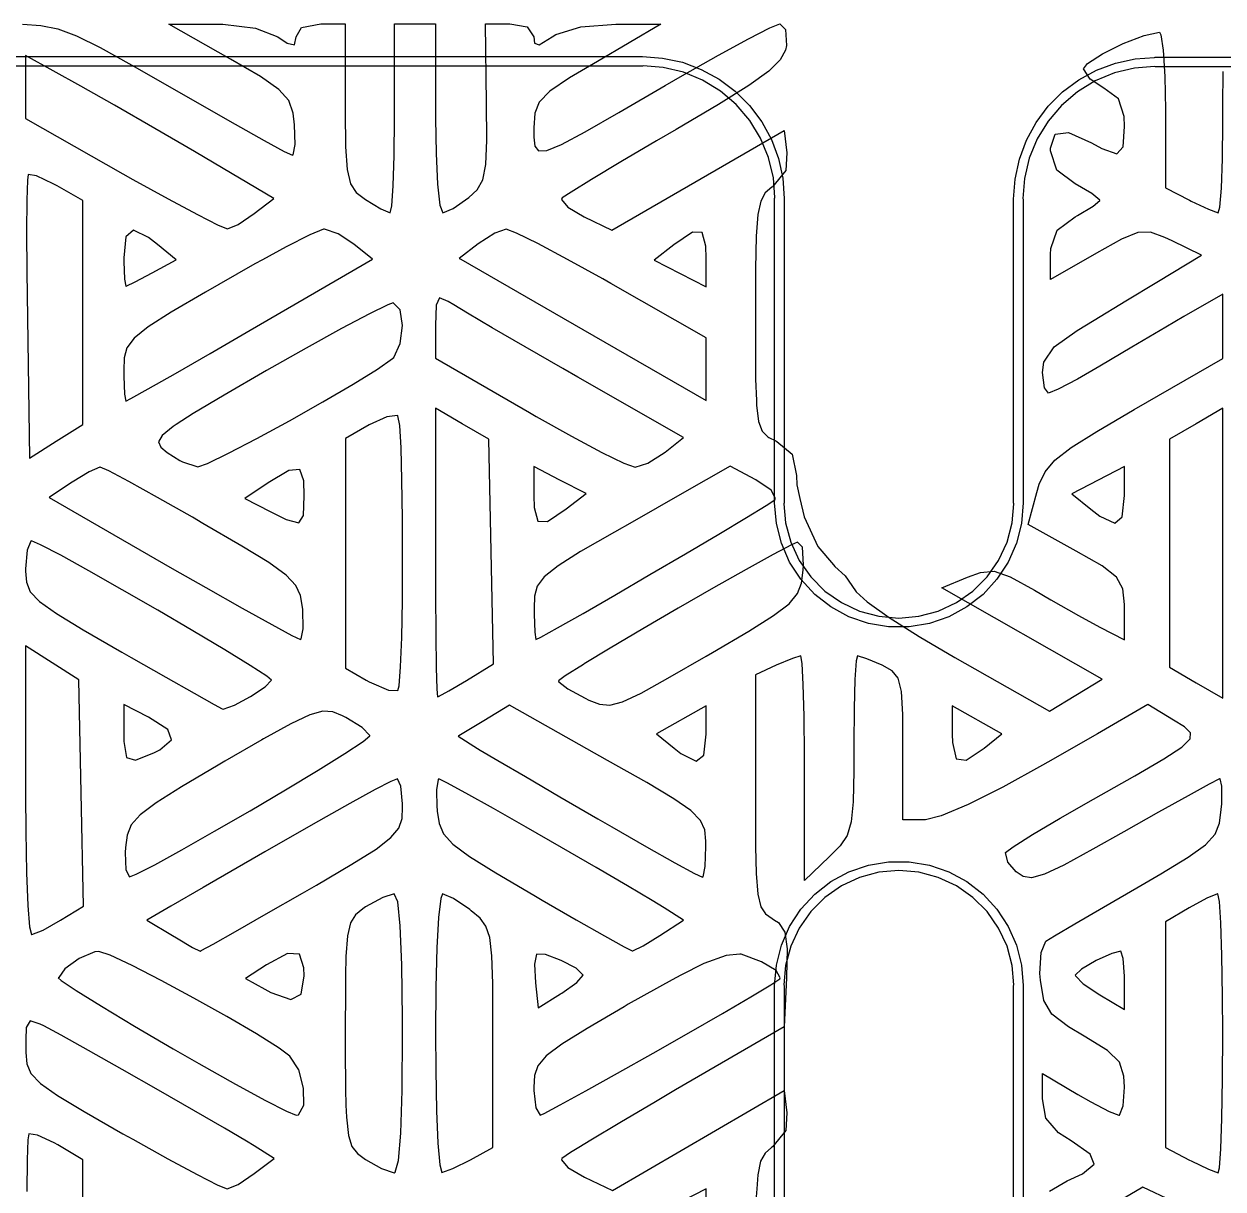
# Model space of a CAD drawing. Extents: x 19 to 403, y -177 to -75.
# Drawn here: x 199.34 to 211.84, y -93.5 to -81.36 of the extents above; entities that cross this region are included whole.
import ezdxf

# ---------------------------------------------------------------- set-up
doc = ezdxf.new("R2010")
doc.units = 0
doc.layers.add('BLACK', color=7, linetype='CONTINUOUS')

msp = doc.modelspace()

# ---------------------------------------------------------------- linework, layer by layer
at = {"layer": 'BLACK', "linetype": 'CONTINUOUS'}
for p, q in [((199.325, -81.3629), (199.516, -81.3757)), ((199.516, -81.3757), (199.694, -81.4123)), ((200.852, -81.363), (201.325, -81.3622)), ((201.494, -81.7277), (200.852, -81.363)), ((201.325, -81.3622), (201.414, -81.3637)), ((201.414, -81.3637), (201.756, -81.4049)), ((202.178, -81.4945), (202.234, -81.3974)), ((202.234, -81.3974), (202.434, -81.3613)), ((202.434, -81.3613), (202.691, -81.3613)), ((202.691, -81.3613), (202.691, -82.2067)), ((203.204, -82.3448), (203.204, -81.3613)), ((203.204, -81.3613), (203.632, -81.3613)), ((203.632, -81.3613), (203.632, -82.3448)), ((204.164, -82.1863), (204.152, -81.3613)), ((204.152, -81.3613), (204.405, -81.3613)), ((204.405, -81.3613), (204.587, -81.3897)), ((204.587, -81.3897), (204.658, -81.4945)), ((204.886, -81.4712), (205.148, -81.3911)), ((205.148, -81.3911), (205.511, -81.3629)), ((205.983, -81.3644), (205.321, -81.7506)), ((205.511, -81.3629), (205.983, -81.3644)), ((207.118, -81.4025), (207.223, -81.3613)), ((207.223, -81.3613), (207.282, -81.4178)), ((199.694, -81.4123), (199.889, -81.4851)), ((199.889, -81.4851), (200.136, -81.6066)), ((201.756, -81.4049), (201.988, -81.4945)), ((201.988, -81.4945), (202.086, -81.5597)), ((202.162, -81.5798), (202.178, -81.4945)), ((204.658, -81.4945), (204.663, -81.5597)), ((204.711, -81.5798), (204.848, -81.4945)), ((204.848, -81.4945), (204.886, -81.4712)), ((206.581, -81.6863), (206.895, -81.5159)), ((206.895, -81.5159), (207.118, -81.4025)), ((207.282, -81.4178), (207.293, -81.5842)), ((210.802, -81.5658), (211.02, -81.4813)), ((211.02, -81.4813), (211.182, -81.4469)), ((211.182, -81.4469), (211.197, -81.4741)), ((211.197, -81.4741), (211.221, -81.6351)), ((200.136, -81.6066), (200.465, -81.7893)), ((202.086, -81.5597), (202.162, -81.5798)), ((204.663, -81.5597), (204.711, -81.5798)), ((207.283, -81.6327), (207.227, -81.7348)), ((207.293, -81.5842), (207.283, -81.6327)), ((210.586, -81.6727), (210.802, -81.5658)), ((211.221, -81.6351), (211.237, -81.9085)), ((189.596, -81.7031), (205.789, -81.7009)), ((199.933, -82.0106), (199.355, -81.6887)), ((199.355, -81.6887), (199.356, -81.9438)), ((201.806, -81.9101), (201.494, -81.7277)), ((205.321, -81.7506), (205.029, -81.9239)), ((205.789, -81.7009), (205.789, -81.7009)), ((205.789, -81.7009), (205.789, -81.7009)), ((205.789, -81.7009), (206, -81.716)), ((206, -81.716), (206.206, -81.7608)), ((206.206, -81.7608), (206.403, -81.8346)), ((206.207, -81.8982), (206.581, -81.6863)), ((207.227, -81.7348), (207.106, -81.8523)), ((210.388, -81.8296), (210.43, -81.7738)), ((210.43, -81.7738), (210.586, -81.6727)), ((210.524, -81.8423), (210.722, -81.7685)), ((210.722, -81.7685), (210.928, -81.7237)), ((210.928, -81.7237), (211.13, -81.7092)), ((211.13, -81.7092), (211.137, -81.7062)), ((211.137, -81.7062), (211.143, -81.7087)), ((211.143, -81.7087), (335.122, -81.7069)), ((205.789, -81.8009), (189.596, -81.8031)), ((200.465, -81.7893), (200.91, -82.0455)), ((205.798, -81.7973), (205.789, -81.8009)), ((206.005, -81.8137), (205.798, -81.7973)), ((206.217, -81.8643), (206.005, -81.8137)), ((206.025, -82.0035), (206.207, -81.8982)), ((206.417, -81.9474), (206.217, -81.8643)), ((206.403, -81.8346), (206.589, -81.9357)), ((207.106, -81.8523), (206.899, -82.0015)), ((210.339, -81.9434), (210.524, -81.8423)), ((210.457, -81.9372), (210.388, -81.8296)), ((210.711, -81.8721), (210.511, -81.9551)), ((210.922, -81.8214), (210.711, -81.8721)), ((211.13, -81.805), (210.922, -81.8214)), ((211.139, -81.8087), (211.13, -81.805)), ((335.122, -81.8069), (211.139, -81.8087)), ((211.139, -81.8087), (211.139, -81.8087)), ((211.842, -82.2103), (211.846, -81.8566)), ((199.356, -81.9438), (199.356, -82.0168)), ((199.356, -82.0168), (199.357, -82.3448)), ((200.283, -82.2083), (199.933, -82.0106)), ((201.998, -82.0435), (201.806, -81.9101)), ((205.029, -81.9239), (204.823, -82.0625)), ((205.544, -82.2843), (206.025, -82.0035)), ((206.602, -82.0608), (206.417, -81.9474)), ((206.899, -82.0015), (206.584, -82.1989)), ((206.589, -81.9357), (206.757, -82.0621)), ((210.17, -82.0699), (210.339, -81.9434)), ((210.511, -81.9551), (210.326, -82.0685)), ((210.602, -82.03), (210.457, -81.9372)), ((211.237, -81.9085), (211.243, -82.2571)), ((200.91, -82.0455), (201.169, -82.1943)), ((202.101, -82.1597), (201.998, -82.0435)), ((204.823, -82.0625), (204.712, -82.175)), ((206.767, -82.2017), (206.602, -82.0608)), ((206.757, -82.0621), (206.907, -82.2113)), ((210.021, -82.2191), (210.17, -82.0699)), ((210.326, -82.0685), (210.161, -82.2095)), ((210.755, -82.1415), (210.602, -82.03)), ((210.812, -82.3259), (210.755, -82.1415)), ((200.703, -82.4498), (200.283, -82.2083)), ((201.169, -82.1943), (201.542, -82.4068)), ((202.147, -82.2904), (202.101, -82.1597)), ((202.691, -82.2067), (202.691, -82.2753)), ((202.691, -82.2753), (202.694, -82.6418)), ((204.166, -82.5726), (204.164, -82.1863)), ((204.712, -82.175), (204.667, -82.2917)), ((206.584, -82.1989), (206.14, -82.4608)), ((206.908, -82.3668), (206.767, -82.2017)), ((206.907, -82.2113), (207.033, -82.3802)), ((209.895, -82.388), (210.021, -82.2191)), ((210.161, -82.2095), (210.02, -82.3745)), ((211.243, -82.2571), (211.243, -83.0674)), ((211.842, -82.3876), (211.842, -82.2103)), ((199.357, -82.3448), (200.372, -82.9221)), ((202.161, -82.411), (202.147, -82.2904)), ((203.2, -82.7321), (203.204, -82.3448)), ((203.632, -82.3448), (203.637, -82.7107)), ((204.667, -82.2917), (204.658, -82.4424)), ((205.191, -82.4863), (205.544, -82.2843)), ((207.021, -82.5518), (206.908, -82.3668)), ((207.033, -82.3802), (207.134, -82.5654)), ((209.794, -82.5731), (209.895, -82.388)), ((210.02, -82.3745), (209.906, -82.5596)), ((210.815, -82.4285), (210.812, -82.3259)), ((211.838, -82.7656), (211.842, -82.3876)), ((201.119, -82.6913), (200.703, -82.4498)), ((201.542, -82.4068), (201.846, -82.5765)), ((202.167, -82.616), (202.161, -82.411)), ((204.658, -82.4424), (204.658, -82.5408)), ((204.947, -82.6162), (205.191, -82.4863)), ((205.47, -83.5099), (207.266, -82.4699)), ((206.14, -82.4608), (205.937, -82.5793)), ((207.266, -82.4699), (207.295, -82.7054)), ((210.046, -82.655), (210.095, -82.5096)), ((210.095, -82.5096), (210.232, -82.4927)), ((210.232, -82.4927), (210.473, -82.6014)), ((210.801, -82.6419), (210.815, -82.4285)), ((201.846, -82.5765), (202.054, -82.689)), ((202.148, -82.7245), (202.167, -82.616)), ((202.694, -82.6418), (202.709, -82.8796)), ((204.155, -82.8264), (204.166, -82.5726)), ((204.658, -82.5408), (204.667, -82.636)), ((204.667, -82.636), (204.704, -82.6846)), ((204.791, -82.6801), (204.947, -82.6162)), ((205.937, -82.5793), (205.564, -82.7986)), ((207.104, -82.7523), (207.021, -82.5518)), ((207.134, -82.5654), (207.208, -82.763)), ((209.72, -82.7708), (209.794, -82.5731)), ((209.906, -82.5596), (209.823, -82.7601)), ((210.473, -82.6014), (210.58, -82.6602)), ((210.735, -82.7131), (210.801, -82.6419)), ((201.229, -82.7559), (201.119, -82.6913)), ((201.947, -83.1795), (201.229, -82.7559)), ((202.054, -82.689), (202.14, -82.7297)), ((202.14, -82.7297), (202.148, -82.7245)), ((203.19, -83.0475), (203.2, -82.7321)), ((203.637, -82.7107), (203.653, -83.0313)), ((204.704, -82.6846), (204.791, -82.6801)), ((207.155, -82.9633), (207.104, -82.7523)), ((207.208, -82.763), (207.253, -82.9692)), ((207.295, -82.7054), (207.284, -82.8892)), ((209.675, -82.977), (209.72, -82.7708)), ((209.823, -82.7601), (209.773, -82.9711)), ((210.046, -82.6847), (210.046, -82.655)), ((210.112, -82.8853), (210.046, -82.6847)), ((210.58, -82.6602), (210.735, -82.7131)), ((211.827, -83.0711), (211.838, -82.7656)), ((202.709, -82.8796), (202.744, -83.0258)), ((204.124, -82.9861), (204.155, -82.8264)), ((205.564, -82.7986), (205.258, -82.982)), ((207.284, -82.8892), (207.146, -83.0595)), ((210.302, -83.029), (210.112, -82.8853)), ((199.377, -82.9892), (199.37, -83.1968)), ((199.385, -82.9286), (199.377, -82.9892)), ((199.472, -82.9445), (199.385, -82.9286)), ((199.646, -83.0261), (199.472, -82.9445)), ((199.685, -83.0477), (199.646, -83.0261)), ((200.372, -82.9221), (200.476, -82.9811)), ((200.476, -82.9811), (200.842, -83.1843)), ((202.744, -83.0258), (202.805, -83.117)), ((204.065, -83.0901), (204.124, -82.9861)), ((205.258, -82.982), (205.045, -83.1129)), ((207.171, -83.171), (207.155, -82.9633)), ((207.253, -82.9692), (207.268, -83.1796)), ((209.66, -83.1874), (209.675, -82.977)), ((209.773, -82.9711), (209.756, -83.1788)), ((199.953, -83.2001), (199.685, -83.0477)), ((202.805, -83.117), (202.887, -83.1795)), ((203.175, -83.2574), (203.19, -83.0475)), ((203.653, -83.0313), (203.678, -83.2485)), ((203.979, -83.1698), (204.065, -83.0901)), ((205.045, -83.1129), (204.953, -83.175)), ((207.07, -83.1222), (207.023, -83.2075)), ((207.139, -83.0638), (207.07, -83.1222)), ((207.146, -83.0595), (207.139, -83.0638)), ((210.475, -83.1286), (210.302, -83.029)), ((210.558, -83.1959), (210.475, -83.1286)), ((211.243, -83.0674), (211.495, -83.1979)), ((211.811, -83.2696), (211.827, -83.0711)), ((199.37, -83.1968), (199.367, -83.5242)), ((199.954, -84.3676), (199.953, -83.2001)), ((200.842, -83.1843), (201.148, -83.3484)), ((201.742, -83.3375), (201.947, -83.1795)), ((202.887, -83.1795), (202.902, -83.1902)), ((202.902, -83.1902), (203.061, -83.2863)), ((203.158, -83.3283), (203.175, -83.2574)), ((203.678, -83.2485), (203.708, -83.3283)), ((203.814, -83.2843), (203.979, -83.1698)), ((204.953, -83.175), (204.947, -83.1891)), ((204.947, -83.1891), (205.011, -83.271)), ((205.011, -83.271), (205.182, -83.3727)), ((207.023, -83.2075), (206.993, -83.3485)), ((207.168, -83.1796), (207.171, -83.171)), ((207.168, -86.3531), (207.168, -83.1796)), ((207.268, -83.1796), (207.268, -83.1796)), ((207.268, -83.1796), (207.268, -86.3531)), ((209.66, -86.3531), (209.66, -83.1874)), ((209.66, -83.1874), (209.66, -83.1874)), ((209.756, -83.1788), (209.76, -83.1874)), ((209.76, -83.1874), (209.76, -83.1874)), ((209.76, -83.1874), (209.76, -83.1874)), ((209.76, -83.1874), (209.76, -86.3531)), ((210.326, -83.3586), (210.491, -83.2609)), ((210.491, -83.2609), (210.559, -83.2001)), ((210.559, -83.2001), (210.558, -83.1959)), ((211.495, -83.1979), (211.512, -83.2064)), ((211.512, -83.2064), (211.694, -83.2928)), ((211.795, -83.3283), (211.811, -83.2696)), ((201.148, -83.3484), (201.364, -83.458)), ((201.573, -83.451), (201.742, -83.3375)), ((203.061, -83.2863), (203.158, -83.3283)), ((203.708, -83.3283), (203.814, -83.2843)), ((205.182, -83.3727), (205.47, -83.5099)), ((206.993, -83.3485), (206.976, -83.574)), ((210.113, -83.5108), (210.302, -83.3711)), ((210.302, -83.3711), (210.326, -83.3586)), ((211.694, -83.2928), (211.795, -83.3283)), ((199.367, -83.5242), (199.369, -83.943)), ((200.481, -83.5116), (200.403, -83.579)), ((200.638, -83.5879), (200.481, -83.5116)), ((201.364, -83.458), (201.462, -83.4975)), ((201.462, -83.4975), (201.573, -83.451)), ((202.462, -83.5013), (202.322, -83.559)), ((202.474, -83.4994), (202.462, -83.5013)), ((202.618, -83.5497), (202.474, -83.4994)), ((204.369, -83.5013), (204.251, -83.5432)), ((204.475, -83.5409), (204.369, -83.5013)), ((210.048, -83.701), (210.113, -83.5108)), ((200.403, -83.579), (200.382, -83.7987)), ((200.731, -83.659), (200.638, -83.5879)), ((202.322, -83.559), (202.074, -83.6846)), ((202.78, -83.6566), (202.618, -83.5497)), ((204.251, -83.5432), (204.076, -83.6544)), ((204.699, -83.6508), (204.475, -83.5409)), ((205.009, -83.815), (204.699, -83.6508)), ((206.313, -83.5318), (206.118, -83.6625)), ((206.414, -83.533), (206.313, -83.5318)), ((206.451, -83.6779), (206.414, -83.533)), ((206.976, -83.574), (206.968, -83.913)), ((210.787, -83.6048), (210.525, -83.7507)), ((210.957, -83.535), (210.787, -83.6048)), ((211.088, -83.5325), (210.957, -83.535)), ((211.238, -83.5883), (211.088, -83.5325)), ((211.312, -83.6232), (211.238, -83.5883)), ((211.62, -83.7699), (211.312, -83.6232)), ((200.928, -83.8186), (200.731, -83.659)), ((202.074, -83.6846), (201.827, -83.8186)), ((202.975, -83.8138), (202.78, -83.6566)), ((204.076, -83.6544), (203.88, -83.8056)), ((206.118, -83.6625), (205.911, -83.8218)), ((206.454, -83.8009), (206.451, -83.6779)), ((210.046, -83.7644), (210.048, -83.701)), ((210.525, -83.7507), (210.046, -84.0251)), ((210.046, -84.0251), (210.046, -83.7644)), ((211.154, -84.0521), (211.62, -83.7699)), ((200.382, -83.7987), (200.382, -83.8381)), ((200.382, -83.8381), (200.389, -84.0217)), ((200.676, -83.9549), (200.928, -83.8186)), ((201.747, -83.862), (201.372, -84.075)), ((201.7, -84.5532), (202.975, -83.8138)), ((201.827, -83.8186), (201.747, -83.862)), ((203.88, -83.8056), (203.894, -83.8138)), ((203.894, -83.8138), (205.167, -84.5464)), ((205.375, -84.0178), (205.009, -83.815)), ((205.911, -83.8218), (206.182, -83.9621)), ((206.454, -84.1024), (206.454, -83.8009)), ((199.369, -83.943), (199.375, -84.4246)), ((200.389, -84.0217), (200.403, -84.0946)), ((200.5, -84.0482), (200.676, -83.9549)), ((205.459, -84.0652), (205.375, -84.0178)), ((206.182, -83.9621), (206.454, -84.1024)), ((206.968, -83.913), (206.968, -84.1024)), ((200.403, -84.0946), (200.406, -84.0938)), ((200.406, -84.0938), (200.5, -84.0482)), ((201.372, -84.075), (201.233, -84.1561)), ((206.454, -84.6311), (205.459, -84.0652)), ((206.968, -84.1024), (206.967, -84.3941)), ((210.831, -84.2473), (211.154, -84.0521)), ((201.233, -84.1561), (200.875, -84.3667)), ((203.191, -84.2691), (203.133, -84.2889)), ((203.263, -84.3394), (203.191, -84.2691)), ((203.673, -84.2165), (203.637, -84.2904)), ((203.765, -84.2521), (203.673, -84.2165)), ((203.824, -84.2898), (203.765, -84.2521)), ((210.502, -84.4469), (210.831, -84.2473)), ((211.842, -84.1764), (211.435, -84.4118)), ((211.842, -84.8475), (211.842, -84.1764)), ((199.954, -85.5351), (199.954, -84.3676)), ((200.875, -84.3667), (200.635, -84.5194)), ((202.943, -84.3813), (202.651, -84.5359)), ((203.133, -84.2889), (202.943, -84.3813)), ((203.287, -84.504), (203.263, -84.3394)), ((203.637, -84.2904), (203.632, -84.504)), ((203.965, -84.3762), (203.824, -84.2898)), ((204.224, -84.5281), (203.965, -84.3762)), ((206.967, -84.3941), (206.967, -84.6621)), ((199.375, -84.4246), (199.398, -85.8873)), ((200.635, -84.5194), (200.489, -84.6352)), ((203.264, -84.6929), (203.287, -84.504)), ((203.632, -84.504), (203.632, -84.5045)), ((203.632, -84.5045), (203.632, -84.8452)), ((210.324, -84.5549), (210.502, -84.4469)), ((211.246, -84.5225), (210.894, -84.7295)), ((211.435, -84.4118), (211.246, -84.5225)), ((200.489, -84.6352), (200.414, -84.7353)), ((201.282, -84.7947), (201.7, -84.5532)), ((202.651, -84.5359), (202.284, -84.7385)), ((204.566, -84.7266), (204.224, -84.5281)), ((205.167, -84.5464), (206.454, -85.2872)), ((206.454, -85.2872), (206.454, -84.6311)), ((210.084, -84.7269), (210.324, -84.5549)), ((200.414, -84.7353), (200.386, -84.8408)), ((202.284, -84.7385), (201.868, -84.9746)), ((203.196, -84.8364), (203.264, -84.6929)), ((204.96, -84.9531), (204.566, -84.7266)), ((206.967, -84.6621), (206.97, -85.0621)), ((209.976, -84.8857), (210.084, -84.7269)), ((210.894, -84.7295), (210.559, -84.9284)), ((200.386, -84.8408), (200.382, -84.973)), ((200.919, -85.0033), (201.282, -84.7947)), ((203.027, -84.9579), (203.183, -84.8493)), ((203.183, -84.8493), (203.196, -84.8364)), ((203.632, -84.8452), (204.611, -85.4123)), ((209.96, -84.9927), (209.976, -84.8857)), ((210.916, -85.3798), (211.842, -84.8475)), ((200.382, -84.973), (200.382, -85.0321)), ((200.636, -85.1651), (200.919, -85.0033)), ((201.868, -84.9746), (201.426, -85.2304)), ((202.773, -85.115), (203.027, -84.9579)), ((205.117, -85.0429), (204.96, -84.9531)), ((209.982, -85.155), (209.96, -84.9927)), ((210.559, -84.9284), (210.327, -85.062)), ((200.382, -85.0321), (200.389, -85.2192)), ((202.455, -85.301), (202.773, -85.115)), ((206.218, -85.6701), (205.117, -85.0429)), ((206.97, -85.0621), (206.978, -85.2872)), ((210.327, -85.062), (210.126, -85.1686)), ((200.389, -85.2192), (200.403, -85.294)), ((200.403, -85.294), (200.456, -85.2662)), ((200.456, -85.2662), (200.636, -85.1651)), ((201.426, -85.2304), (201.104, -85.4216)), ((210.024, -85.2096), (209.982, -85.155)), ((210.126, -85.1686), (210.024, -85.2096)), ((202.109, -85.4963), (202.455, -85.301)), ((203.909, -85.5273), (203.632, -85.3651)), ((203.632, -85.3651), (203.632, -86.8696)), ((206.978, -85.2872), (206.979, -85.3341)), ((206.979, -85.3341), (207.001, -85.5063)), ((210.527, -85.6072), (210.916, -85.3798)), ((211.842, -85.3651), (211.564, -85.5275)), ((211.842, -88.3899), (211.842, -85.3651)), ((201.104, -85.4216), (200.928, -85.5351)), ((201.77, -85.6812), (202.109, -85.4963)), ((203.123, -85.4553), (202.941, -85.5383)), ((203.235, -85.4418), (203.123, -85.4553)), ((203.24, -85.4456), (203.235, -85.4418)), ((203.258, -85.5452), (203.24, -85.4456)), ((204.187, -85.6895), (203.909, -85.5273)), ((204.611, -85.4123), (204.682, -85.453)), ((204.682, -85.453), (205.05, -85.6589)), ((207.001, -85.5063), (207.038, -85.607)), ((199.676, -85.7112), (199.954, -85.5351)), ((200.781, -85.6501), (200.744, -85.7167)), ((200.895, -85.5566), (200.781, -85.6501)), ((200.928, -85.5351), (200.895, -85.5566)), ((202.941, -85.5383), (202.692, -85.6802)), ((203.272, -85.7804), (203.258, -85.5452)), ((207.038, -85.607), (207.097, -85.6646)), ((210.26, -85.7755), (210.527, -85.6072)), ((211.564, -85.5275), (211.286, -85.6898)), ((199.398, -85.8873), (199.676, -85.7112)), ((200.744, -85.7167), (200.768, -85.7711)), ((200.768, -85.7711), (200.834, -85.828)), ((201.474, -85.8362), (201.77, -85.6812)), ((202.692, -85.6802), (202.692, -88.0748)), ((204.211, -86.8606), (204.187, -85.6895)), ((205.05, -85.6589), (205.365, -85.8262)), ((206.027, -85.8248), (206.218, -85.6701)), ((207.097, -85.6646), (207.107, -85.6701)), ((207.107, -85.6701), (207.181, -85.7074)), ((207.181, -85.7074), (207.19, -85.7115)), ((207.19, -85.7115), (207.35, -85.8438)), ((210.09, -85.908), (210.26, -85.7755)), ((211.286, -85.6898), (211.286, -88.0652)), ((200.834, -85.828), (200.965, -85.9097)), ((201.255, -85.9414), (201.474, -85.8362)), ((203.281, -86.116), (203.272, -85.7804)), ((205.365, -85.8262), (205.597, -85.9385)), ((205.846, -85.939), (206.027, -85.8248)), ((207.35, -85.8438), (207.395, -86.066)), ((200.132, -85.9805), (200.021, -86.0305)), ((200.136, -85.9801), (200.132, -85.9805)), ((200.226, -86.0204), (200.136, -85.9801)), ((200.435, -86.1315), (200.226, -86.0204)), ((200.965, -85.9097), (200.992, -85.9264)), ((200.992, -85.9264), (201.152, -85.9776)), ((201.152, -85.9776), (201.255, -85.9414)), ((202.103, -86.0156), (201.888, -86.1431)), ((202.216, -86.0056), (202.103, -86.0156)), ((202.258, -86.1247), (202.216, -86.0056)), ((204.658, -85.9751), (204.658, -86.2767)), ((204.929, -86.1155), (204.658, -85.9751)), ((205.597, -85.9385), (205.714, -85.9795)), ((205.714, -85.9795), (205.846, -85.939)), ((206.704, -85.9717), (206.204, -86.2558)), ((206.973, -86.1112), (206.704, -85.9717)), ((209.988, -86.0278), (210.09, -85.908)), ((210.815, -85.9751), (210.542, -86.1166)), ((210.815, -86.2767), (210.815, -85.9751)), ((199.843, -86.1382), (199.607, -86.294)), ((200.021, -86.0305), (199.843, -86.1382)), ((200.734, -86.2976), (200.435, -86.1315)), ((201.888, -86.1431), (201.642, -86.3056)), ((202.263, -86.2789), (202.258, -86.1247)), ((203.287, -86.5165), (203.281, -86.116)), ((205.201, -86.2558), (204.929, -86.1155)), ((207.131, -86.2192), (206.973, -86.1112)), ((207.395, -86.066), (207.399, -86.1637)), ((209.928, -86.1578), (209.988, -86.0278)), ((210.542, -86.1166), (210.268, -86.2582)), ((204.658, -86.2767), (204.661, -86.3997)), ((204.993, -86.4151), (205.201, -86.2558)), ((206.204, -86.2558), (205.681, -86.5529)), ((207.177, -86.3089), (207.131, -86.2192)), ((207.399, -86.1637), (207.432, -86.3089)), ((209.813, -86.5795), (209.902, -86.2458)), ((209.902, -86.2458), (209.928, -86.1578)), ((210.268, -86.2582), (210.466, -86.4182)), ((210.794, -86.4976), (210.815, -86.2767)), ((199.607, -86.294), (199.604, -86.2958)), ((199.604, -86.2958), (200.887, -87.0357)), ((201.096, -86.5031), (200.734, -86.2976)), ((201.642, -86.3056), (201.906, -86.4419)), ((202.256, -86.4849), (202.263, -86.2789)), ((204.661, -86.3997), (204.698, -86.5446)), ((206.875, -86.5064), (207.08, -86.3814)), ((207.08, -86.3814), (207.169, -86.3221)), ((207.186, -86.5663), (207.168, -86.3531)), ((207.169, -86.3221), (207.177, -86.3089)), ((207.268, -86.3531), (207.265, -86.3622)), ((207.265, -86.3622), (207.282, -86.5615)), ((207.268, -86.3531), (207.268, -86.3531)), ((207.268, -86.3531), (207.268, -86.3531)), ((207.432, -86.3089), (207.475, -86.4993)), ((209.646, -86.5615), (209.663, -86.3622)), ((209.663, -86.3622), (209.66, -86.3531)), ((209.66, -86.3531), (209.66, -86.3531)), ((209.66, -86.3531), (209.66, -86.3531)), ((209.76, -86.3531), (209.742, -86.5663)), ((209.76, -86.3531), (209.76, -86.3531)), ((201.205, -86.5662), (201.096, -86.5031)), ((201.906, -86.4419), (202.074, -86.526)), ((202.074, -86.526), (202.206, -86.5612)), ((202.206, -86.5612), (202.256, -86.4849)), ((203.288, -86.9468), (203.287, -86.5165)), ((204.799, -86.5458), (204.993, -86.4151)), ((206.585, -86.6797), (206.875, -86.5064)), ((207.475, -86.4993), (207.618, -86.8073)), ((210.466, -86.4182), (210.56, -86.4904)), ((210.56, -86.4904), (210.716, -86.5659)), ((210.716, -86.5659), (210.794, -86.4976)), ((201.611, -86.8029), (201.205, -86.5662)), ((204.698, -86.5446), (204.799, -86.5458)), ((205.681, -86.5529), (205.498, -86.6573)), ((207.239, -86.7738), (207.186, -86.5663)), ((207.282, -86.5615), (207.336, -86.7636)), ((209.592, -86.7636), (209.646, -86.5615)), ((209.742, -86.5663), (209.689, -86.7738)), ((210.314, -86.8551), (209.813, -86.5795)), ((199.411, -86.7511), (199.372, -86.8463)), ((199.418, -86.7492), (199.411, -86.7511)), ((199.514, -86.7896), (199.418, -86.7492)), ((205.498, -86.6573), (205.145, -86.8612)), ((206.24, -86.8838), (206.585, -86.6797)), ((207.324, -86.9697), (207.239, -86.7738)), ((207.336, -86.7636), (207.425, -86.9532)), ((207.406, -86.7616), (207.344, -86.7893)), ((207.457, -86.8152), (207.406, -86.7616)), ((209.503, -86.9532), (209.592, -86.7636)), ((209.689, -86.7738), (209.603, -86.9697)), ((199.372, -86.8463), (199.355, -87.0414)), ((199.723, -86.8993), (199.514, -86.7896)), ((200.016, -87.0611), (199.723, -86.8993)), ((201.893, -86.9758), (201.611, -86.8029)), ((203.632, -86.8696), (203.632, -86.9468)), ((204.235, -88.0316), (204.211, -86.8606)), ((205.145, -86.8612), (204.909, -87.0095)), ((205.868, -87.101), (206.24, -86.8838)), ((207.152, -86.8906), (206.87, -87.0463)), ((207.344, -86.7893), (207.152, -86.8906)), ((207.468, -86.9997), (207.457, -86.8152)), ((207.618, -86.8073), (207.783, -86.9997)), ((210.582, -87.0093), (210.314, -86.8551)), ((202.073, -87.1054), (201.893, -86.9758)), ((203.286, -87.3714), (203.288, -86.9468)), ((203.632, -86.9468), (203.632, -87.297)), ((204.909, -87.0095), (204.765, -87.1226)), ((207.441, -87.1489), (207.324, -86.9697)), ((207.425, -86.9532), (207.545, -87.1245)), ((207.464, -87.0552), (207.468, -86.9997)), ((207.783, -86.9997), (207.797, -87.016)), ((207.797, -87.016), (207.904, -87.1121)), ((209.383, -87.1245), (209.503, -86.9532)), ((209.603, -86.9697), (209.486, -87.1489)), ((210.733, -87.1264), (210.582, -87.0093)), ((199.355, -87.0414), (199.355, -87.0418)), ((199.355, -87.0418), (199.356, -87.0636)), ((199.356, -87.0636), (199.365, -87.1798)), ((200.364, -87.2577), (200.016, -87.0611)), ((200.887, -87.0357), (201.235, -87.2353)), ((202.176, -87.2123), (202.073, -87.1054)), ((204.765, -87.1226), (204.69, -87.2209)), ((205.502, -87.314), (205.868, -87.101)), ((206.87, -87.0463), (206.53, -87.2391)), ((207.586, -87.3063), (207.441, -87.1489)), ((207.448, -87.1897), (207.464, -87.0552)), ((207.545, -87.1245), (207.692, -87.2725)), ((207.904, -87.1121), (208.012, -87.269)), ((208.912, -87.239), (209.181, -87.1257)), ((209.181, -87.1257), (209.314, -87.0768)), ((209.235, -87.2725), (209.383, -87.1245)), ((209.314, -87.0768), (209.458, -87.0656)), ((209.486, -87.1489), (209.341, -87.3063)), ((209.458, -87.0656), (209.626, -87.1239)), ((209.626, -87.1239), (209.877, -87.2637)), ((210.799, -87.2471), (210.733, -87.1264)), ((199.365, -87.1798), (199.406, -87.2789)), ((200.736, -87.4717), (200.364, -87.2577)), ((201.235, -87.2353), (201.616, -87.4508)), ((202.225, -87.317), (202.176, -87.2123)), ((204.69, -87.2209), (204.663, -87.3248)), ((206.53, -87.2391), (206.161, -87.4518)), ((207.407, -87.299), (207.448, -87.1897)), ((207.692, -87.2725), (207.864, -87.3925)), ((208.012, -87.269), (208.018, -87.2803)), ((210.585, -88.1898), (208.912, -87.239)), ((209.064, -87.3925), (209.235, -87.2725)), ((209.877, -87.2637), (210.049, -87.3641)), ((210.815, -87.4124), (210.799, -87.2471)), ((199.406, -87.2789), (199.503, -87.3811)), ((199.503, -87.3811), (199.679, -87.5065)), ((202.245, -87.4402), (202.225, -87.317)), ((203.279, -87.755), (203.286, -87.3714)), ((203.632, -87.297), (203.635, -87.7273)), ((204.663, -87.3248), (204.659, -87.4548)), ((205.17, -87.5051), (205.502, -87.314)), ((207.318, -87.4045), (207.407, -87.299)), ((207.755, -87.4377), (207.586, -87.3063)), ((207.864, -87.3925), (208.053, -87.4809)), ((208.018, -87.2803), (208.133, -87.384)), ((208.133, -87.384), (208.362, -87.5459)), ((208.874, -87.4809), (209.064, -87.3925)), ((209.341, -87.3063), (209.173, -87.4377)), ((210.049, -87.3641), (210.337, -87.527)), ((199.679, -87.5065), (199.957, -87.6753)), ((201.102, -87.6861), (200.736, -87.4717)), ((201.616, -87.4508), (201.924, -87.6219)), ((202.247, -87.4642), (202.245, -87.4402)), ((202.252, -87.6663), (202.247, -87.4642)), ((204.659, -87.4548), (204.659, -87.5123)), ((204.659, -87.5123), (204.666, -87.6997)), ((204.902, -87.6569), (205.17, -87.5051)), ((206.161, -87.4518), (205.792, -87.6671)), ((206.898, -87.69), (207.156, -87.5277)), ((207.156, -87.5277), (207.318, -87.4045)), ((207.943, -87.5396), (207.755, -87.4377)), ((208.053, -87.4809), (208.256, -87.535)), ((208.672, -87.535), (208.874, -87.4809)), ((209.173, -87.4377), (208.984, -87.5396)), ((210.337, -87.527), (210.559, -87.6474)), ((210.815, -87.4553), (210.815, -87.4124)), ((210.815, -87.7799), (210.815, -87.4553)), ((201.924, -87.6219), (202.134, -87.7348)), ((208.146, -87.609), (207.943, -87.5396)), ((208.357, -87.6443), (208.146, -87.609)), ((208.256, -87.535), (208.464, -87.5533)), ((208.571, -87.6443), (208.357, -87.6443)), ((208.362, -87.5459), (208.677, -87.7461)), ((208.464, -87.5533), (208.672, -87.535)), ((208.782, -87.609), (208.571, -87.6443)), ((208.984, -87.5396), (208.782, -87.609)), ((210.559, -87.6474), (210.815, -87.7799)), ((199.957, -87.6753), (200.36, -87.9077)), ((201.434, -87.8834), (201.102, -87.6861)), ((202.134, -87.7348), (202.222, -87.7755)), ((202.222, -87.7755), (202.23, -87.7713)), ((202.23, -87.7713), (202.252, -87.6663)), ((203.268, -88.0624), (203.279, -87.755)), ((203.635, -87.7273), (203.64, -88.0683)), ((204.666, -87.6997), (204.679, -87.7752)), ((204.679, -87.7752), (204.729, -87.7518)), ((204.729, -87.7518), (204.902, -87.6569)), ((205.792, -87.6671), (205.453, -87.8677)), ((206.519, -87.9128), (206.898, -87.69)), ((208.677, -87.7461), (209.048, -87.9647)), ((199.633, -88.0201), (199.355, -87.8442)), ((199.355, -87.8442), (199.355, -89.3492)), ((201.7, -88.0464), (201.434, -87.8834)), ((205.453, -87.8677), (205.182, -88.0316)), ((199.911, -88.1959), (199.633, -88.0201)), ((200.36, -87.9077), (200.459, -87.964)), ((200.459, -87.964), (200.819, -88.169)), ((206.056, -88.1809), (206.454, -87.9507)), ((206.454, -87.9507), (206.519, -87.9128)), ((207.356, -87.9732), (207.185, -88.0458)), ((207.441, -87.9465), (207.356, -87.9732)), ((207.455, -88.0269), (207.441, -87.9465)), ((207.467, -88.2473), (207.455, -88.0269)), ((208.019, -88.0009), (208.006, -88.195)), ((208.032, -87.9465), (208.019, -88.0009)), ((208.13, -87.9782), (208.032, -87.9465)), ((208.288, -88.0458), (208.13, -87.9782)), ((209.048, -87.9647), (210.033, -88.5253)), ((201.872, -88.158), (201.7, -88.0464)), ((202.692, -88.0748), (202.91, -88.1991)), ((203.253, -88.2581), (203.268, -88.0624)), ((203.64, -88.0683), (203.646, -88.293)), ((203.955, -88.2026), (204.235, -88.0316)), ((205.174, -88.0363), (204.985, -88.1557)), ((205.182, -88.0316), (205.174, -88.0363)), ((207.185, -88.0458), (206.967, -88.145)), ((206.967, -88.145), (206.967, -89.3684)), ((208.393, -88.1024), (208.288, -88.0458)), ((208.457, -88.1813), (208.393, -88.1024)), ((211.286, -88.0652), (211.564, -88.2276)), ((199.935, -89.3756), (199.911, -88.1959)), ((200.819, -88.169), (201.116, -88.3375)), ((201.702, -88.3714), (201.855, -88.2701)), ((201.855, -88.2701), (201.921, -88.1991)), ((201.921, -88.1991), (201.872, -88.158)), ((202.91, -88.1991), (202.941, -88.2167)), ((202.941, -88.2167), (202.964, -88.2291)), ((202.964, -88.2291), (203.141, -88.3051)), ((203.24, -88.3094), (203.253, -88.2581)), ((203.77, -88.3121), (203.955, -88.2026)), ((204.985, -88.1557), (204.915, -88.2086)), ((204.915, -88.2086), (204.918, -88.2167)), ((204.918, -88.2167), (205.01, -88.2904)), ((205.775, -88.3356), (206.056, -88.1809)), ((207.476, -88.5769), (207.467, -88.2473)), ((208.006, -88.195), (207.997, -88.4967)), ((208.491, -88.3203), (208.457, -88.1813)), ((210.033, -88.5253), (210.585, -88.1898)), ((211.564, -88.2276), (211.842, -88.3899)), ((201.116, -88.3375), (201.322, -88.4533)), ((201.534, -88.4623), (201.702, -88.3714)), ((203.141, -88.3051), (203.24, -88.3094)), ((203.646, -88.293), (203.653, -88.3738)), ((203.653, -88.3738), (203.662, -88.3707)), ((203.662, -88.3707), (203.77, -88.3121)), ((205.01, -88.2904), (205.193, -88.3896)), ((205.193, -88.3896), (205.231, -88.4078)), ((205.583, -88.4251), (205.775, -88.3356)), ((208.504, -88.5572), (208.491, -88.3203)), ((200.638, -88.5879), (200.382, -88.4553)), ((200.382, -88.4553), (200.382, -88.7568)), ((201.322, -88.4533), (201.408, -88.5003)), ((201.408, -88.5003), (201.418, -88.5019)), ((201.418, -88.5019), (201.534, -88.4623)), ((202.457, -88.5248), (202.321, -88.5621)), ((202.561, -88.5321), (202.457, -88.5248)), ((204.404, -88.4608), (204.137, -88.6232)), ((205.426, -89.0375), (204.404, -88.4608)), ((205.231, -88.4078), (205.341, -88.4508)), ((205.341, -88.4508), (205.448, -88.4601)), ((205.448, -88.4601), (205.583, -88.4251)), ((206.454, -88.4676), (205.937, -88.759)), ((206.454, -88.763), (206.454, -88.4676)), ((207.997, -88.4967), (207.993, -88.8713)), ((209.536, -88.759), (209.019, -88.4676)), ((209.019, -88.4676), (209.019, -88.763)), ((211.061, -88.4557), (210.535, -88.759)), ((211.326, -88.6164), (211.061, -88.4557)), ((200.839, -88.7163), (200.638, -88.5879)), ((202.321, -88.5621), (202.124, -88.6545)), ((202.663, -88.5735), (202.561, -88.5321)), ((202.695, -88.5901), (202.663, -88.5735)), ((202.867, -88.6956), (202.695, -88.5901)), ((204.137, -88.6232), (203.874, -88.7826)), ((207.48, -88.9847), (207.476, -88.5769)), ((208.506, -88.901), (208.504, -88.5572)), ((211.441, -88.6879), (211.326, -88.6164)), ((200.382, -88.7568), (200.383, -88.8402)), ((200.877, -88.8221), (200.839, -88.7163)), ((202.124, -88.6545), (201.838, -88.8124)), ((202.946, -88.7776), (202.867, -88.6956)), ((202.946, -88.7826), (202.946, -88.7776)), ((205.937, -88.759), (206.12, -88.9086)), ((206.431, -88.9824), (206.454, -88.763)), ((209.019, -88.763), (209.022, -88.851)), ((209.354, -88.9086), (209.536, -88.759)), ((210.535, -88.759), (210.018, -89.0563)), ((211.505, -88.7482), (211.441, -88.6879)), ((211.502, -88.8133), (211.505, -88.7482)), ((200.383, -88.8402), (200.409, -89.0059)), ((200.757, -88.9257), (200.877, -88.8221)), ((201.821, -88.8221), (201.433, -89.0464)), ((201.838, -88.8124), (201.821, -88.8221)), ((202.687, -88.9656), (202.876, -88.8411)), ((202.876, -88.8411), (202.946, -88.7826)), ((203.874, -88.7826), (203.869, -88.7856)), ((203.869, -88.7856), (204.071, -88.9115)), ((207.993, -88.8713), (207.993, -89.1474)), ((208.506, -89.657), (208.506, -88.901)), ((209.022, -88.851), (209.061, -89.0196)), ((211.227, -89.0222), (211.415, -88.8993)), ((211.415, -88.8993), (211.502, -88.8133)), ((200.409, -89.0059), (200.502, -89.0356)), ((200.502, -89.0356), (200.702, -88.9539)), ((200.702, -88.9539), (200.757, -88.9257)), ((202.407, -89.1388), (202.687, -88.9656)), ((204.071, -88.9115), (204.099, -88.9288)), ((204.099, -88.9288), (204.282, -89.0375)), ((206.12, -88.9086), (206.191, -88.9647)), ((206.191, -88.9647), (206.35, -89.0467)), ((206.35, -89.0467), (206.431, -88.9824)), ((207.48, -89.1171), (207.48, -88.9847)), ((209.061, -89.0196), (209.164, -89.0359)), ((209.164, -89.0359), (209.354, -88.9086)), ((210.924, -89.1981), (211.227, -89.0222)), ((201.366, -89.0857), (200.981, -89.3123)), ((201.433, -89.0464), (201.366, -89.0857)), ((202.068, -89.3432), (202.407, -89.1388)), ((204.282, -89.0375), (204.569, -89.2064)), ((205.834, -89.2686), (205.426, -89.0375)), ((207.48, -90.2876), (207.48, -89.1171)), ((207.993, -89.1474), (207.986, -89.4674)), ((209.962, -89.0883), (209.547, -89.3153)), ((210.018, -89.0563), (209.962, -89.0883)), ((203.165, -89.2556), (203.003, -89.3387)), ((203.234, -89.2294), (203.165, -89.2556)), ((203.271, -89.3045), (203.234, -89.2294)), ((203.658, -89.2346), (203.641, -89.3435)), ((203.665, -89.2294), (203.658, -89.2346)), ((203.748, -89.2696), (203.665, -89.2294)), ((203.949, -89.3787), (203.748, -89.2696)), ((204.569, -89.2064), (204.928, -89.416)), ((206.116, -89.4361), (205.834, -89.2686)), ((210.494, -89.4399), (210.924, -89.1981)), ((211.809, -89.2308), (211.701, -89.2847)), ((211.814, -89.2294), (211.809, -89.2308)), ((211.832, -89.3046), (211.814, -89.2294)), ((199.355, -89.3492), (199.356, -89.4004)), ((199.356, -89.4004), (199.358, -89.7773)), ((199.959, -90.5554), (199.935, -89.3756)), ((200.981, -89.3123), (200.717, -89.4779)), ((201.698, -89.5614), (202.068, -89.3432)), ((203.003, -89.3387), (202.737, -89.4849)), ((203.289, -89.4889), (203.271, -89.3045)), ((203.641, -89.3435), (203.647, -89.523)), ((204.236, -89.539), (203.949, -89.3787)), ((206.967, -89.3684), (206.967, -89.4238)), ((209.547, -89.3153), (209.185, -89.4954)), ((211.701, -89.2847), (211.479, -89.4051)), ((211.83, -89.4913), (211.832, -89.3046)), ((200.717, -89.4779), (200.551, -89.6032)), ((202.737, -89.4849), (202.357, -89.7)), ((203.284, -89.6423), (203.289, -89.523)), ((203.289, -89.523), (203.289, -89.4889)), ((203.647, -89.523), (203.648, -89.5489)), ((204.928, -89.416), (205.326, -89.6465)), ((206.295, -89.5604), (206.116, -89.4361)), ((206.967, -89.4238), (206.969, -89.8905)), ((207.986, -89.4674), (207.966, -89.6787)), ((209.185, -89.4954), (208.905, -89.6142)), ((210.146, -89.6384), (210.494, -89.4399)), ((211.479, -89.4051), (211.171, -89.5763)), ((211.825, -89.55), (211.83, -89.4913)), ((200.551, -89.6032), (200.458, -89.7089)), ((201.328, -89.776), (201.698, -89.5614)), ((203.25, -89.742), (203.284, -89.6423)), ((203.648, -89.5489), (203.649, -89.5659)), ((203.649, -89.5659), (203.668, -89.695)), ((204.578, -89.7331), (204.236, -89.539)), ((205.326, -89.6465), (205.471, -89.73)), ((206.395, -89.6619), (206.295, -89.5604)), ((208.905, -89.6142), (208.741, -89.657)), ((209.857, -89.8101), (210.146, -89.6384)), ((211.171, -89.5763), (210.808, -89.7822)), ((211.807, -89.692), (211.825, -89.55)), ((199.358, -89.7773), (199.367, -90.2072)), ((200.458, -89.7089), (200.415, -89.8157)), ((200.987, -89.9695), (201.328, -89.776)), ((202.357, -89.7), (201.85, -89.9902)), ((203.167, -89.8416), (203.25, -89.742)), ((203.668, -89.695), (203.714, -89.8025)), ((204.946, -89.9435), (204.578, -89.7331)), ((205.471, -89.73), (205.833, -89.9369)), ((206.439, -89.7611), (206.395, -89.6619)), ((206.451, -89.8782), (206.439, -89.7611)), ((207.966, -89.6787), (207.923, -89.8194)), ((208.741, -89.657), (208.506, -89.657)), ((211.761, -89.8057), (211.807, -89.692)), ((200.415, -89.8157), (200.398, -89.9444)), ((203.011, -89.9608), (203.167, -89.8416)), ((203.714, -89.8025), (203.812, -89.9096)), ((206.451, -89.9349), (206.451, -89.8782)), ((206.969, -89.8905), (206.97, -89.9349)), ((207.923, -89.8194), (207.85, -89.9278)), ((209.656, -89.9364), (209.857, -89.8101)), ((210.808, -89.7822), (210.488, -89.963)), ((211.661, -89.9155), (211.761, -89.8057)), ((200.398, -89.9444), (200.394, -89.9962)), ((200.394, -89.9962), (200.402, -90.1793)), ((200.705, -90.1245), (200.987, -89.9695)), ((201.85, -89.9902), (201.207, -90.3615)), ((202.76, -90.1191), (203.011, -89.9608)), ((203.812, -89.9096), (203.986, -90.0379)), ((205.307, -90.1525), (204.946, -89.9435)), ((205.833, -89.9369), (206.129, -90.1038)), ((206.444, -90.1412), (206.451, -89.9349)), ((206.97, -89.9349), (206.977, -90.2172)), ((207.85, -89.9278), (207.737, -90.0418)), ((209.577, -89.9971), (209.656, -89.9364)), ((209.601, -90.0964), (209.577, -89.9971)), ((210.488, -89.963), (210.185, -90.1276)), ((211.481, -90.0455), (211.661, -89.9155)), ((200.511, -90.2235), (200.705, -90.1245)), ((202.39, -90.3363), (202.76, -90.1191)), ((203.986, -90.0379), (204.26, -90.2086)), ((205.633, -90.3428), (205.307, -90.1525)), ((206.129, -90.1038), (206.333, -90.2151)), ((206.423, -90.2504), (206.444, -90.1412)), ((207.737, -90.0418), (207.48, -90.2876)), ((207.943, -90.1978), (208.146, -90.1283)), ((208.146, -90.1283), (208.357, -90.0931)), ((208.357, -90.0931), (208.571, -90.0931)), ((208.571, -90.0931), (208.782, -90.1283)), ((208.782, -90.1283), (208.984, -90.1978)), ((209.688, -90.1984), (209.601, -90.0964)), ((210.185, -90.1276), (209.981, -90.2233)), ((211.195, -90.2199), (211.481, -90.0455)), ((199.367, -90.2072), (199.381, -90.5478)), ((200.402, -90.1793), (200.441, -90.2508)), ((200.441, -90.2508), (200.511, -90.2235)), ((204.26, -90.2086), (204.658, -90.4431)), ((206.333, -90.2151), (206.416, -90.2556)), ((206.416, -90.2556), (206.423, -90.2504)), ((206.977, -90.2172), (206.994, -90.4319)), ((207.755, -90.2997), (207.943, -90.1978)), ((208.053, -90.2565), (207.864, -90.3449)), ((208.256, -90.2023), (208.053, -90.2565)), ((208.464, -90.1841), (208.256, -90.2023)), ((208.672, -90.2023), (208.464, -90.1841)), ((208.874, -90.2565), (208.672, -90.2023)), ((209.064, -90.3449), (208.874, -90.2565)), ((208.984, -90.1978), (209.173, -90.2997)), ((209.76, -90.2485), (209.688, -90.1984)), ((209.848, -90.2602), (209.76, -90.2485)), ((209.981, -90.2233), (209.848, -90.2602)), ((210.944, -90.3665), (211.195, -90.2199)), ((201.207, -90.3615), (200.872, -90.5554)), ((202.243, -90.421), (202.39, -90.3363)), ((205.892, -90.4968), (205.633, -90.3428)), ((207.586, -90.4311), (207.755, -90.2997)), ((207.864, -90.3449), (207.692, -90.4649)), ((209.235, -90.4649), (209.064, -90.3449)), ((209.173, -90.2997), (209.341, -90.4311)), ((210.596, -90.5685), (210.944, -90.3665)), ((201.867, -90.6376), (202.243, -90.421)), ((203.082, -90.4645), (202.902, -90.5648)), ((203.201, -90.4267), (203.082, -90.4645)), ((203.237, -90.5111), (203.201, -90.4267)), ((203.264, -90.7606), (203.237, -90.5111)), ((203.686, -90.4778), (203.664, -90.6743)), ((203.706, -90.4267), (203.686, -90.4778)), ((203.818, -90.4751), (203.706, -90.4267)), ((203.991, -90.5928), (203.818, -90.4751)), ((204.658, -90.4431), (204.743, -90.4931)), ((204.743, -90.4931), (205.1, -90.699)), ((206.015, -90.5726), (205.892, -90.4968)), ((206.994, -90.4319), (207.025, -90.5627)), ((207.441, -90.5885), (207.586, -90.4311)), ((207.692, -90.4649), (207.545, -90.6128)), ((209.383, -90.6128), (209.235, -90.4649)), ((209.341, -90.4311), (209.486, -90.5885)), ((211.674, -90.4735), (211.491, -90.5734)), ((211.786, -90.4271), (211.674, -90.4735)), ((211.791, -90.4267), (211.786, -90.4271)), ((211.807, -90.5076), (211.791, -90.4267)), ((211.822, -90.7317), (211.807, -90.5076)), ((199.381, -90.5478), (199.399, -90.7718)), ((199.721, -90.7026), (199.959, -90.5554)), ((200.872, -90.5554), (200.622, -90.7006)), ((201.547, -90.8198), (201.867, -90.6376)), ((202.797, -90.6458), (202.746, -90.7295)), ((202.873, -90.584), (202.797, -90.6458)), ((202.902, -90.5648), (202.873, -90.584)), ((204.005, -90.6039), (203.991, -90.5928)), ((204.096, -90.6806), (204.005, -90.6039)), ((206.218, -90.7006), (206.015, -90.5726)), ((207.025, -90.5627), (207.073, -90.6378)), ((207.073, -90.6378), (207.142, -90.6853)), ((207.324, -90.7677), (207.441, -90.5885)), ((207.545, -90.6128), (207.425, -90.7842)), ((209.503, -90.7842), (209.383, -90.6128)), ((209.486, -90.5885), (209.603, -90.7677)), ((210.3, -90.7419), (210.596, -90.5685)), ((211.491, -90.5734), (211.243, -90.7201)), ((199.399, -90.7718), (199.42, -90.852)), ((199.539, -90.805), (199.721, -90.7026)), ((200.622, -90.7006), (200.889, -90.8629)), ((202.746, -90.7295), (202.715, -90.8651)), ((203.282, -91.1695), (203.264, -90.7606)), ((203.664, -90.6743), (203.647, -90.9921)), ((204.158, -90.7634), (204.096, -90.6806)), ((204.197, -90.8837), (204.158, -90.7634)), ((205.1, -90.699), (205.394, -90.8664)), ((205.972, -90.8624), (206.218, -90.7006)), ((207.142, -90.6853), (207.165, -90.7006)), ((207.165, -90.7006), (207.207, -90.7276)), ((207.207, -90.7276), (207.274, -90.8259)), ((207.239, -90.9636), (207.324, -90.7677)), ((209.603, -90.7677), (209.689, -90.9636)), ((210.088, -90.8672), (210.3, -90.7419)), ((211.243, -90.7201), (211.243, -93.0734)), ((211.833, -91.0714), (211.822, -90.7317)), ((199.42, -90.852), (199.423, -90.8518)), ((199.423, -90.8518), (199.539, -90.805)), ((200.889, -90.8629), (200.929, -90.8876)), ((200.929, -90.8876), (201.097, -90.9856)), ((201.312, -90.9523), (201.547, -90.8198)), ((202.715, -90.8651), (202.698, -91.0822)), ((204.219, -91.0726), (204.197, -90.8837)), ((205.394, -90.8664), (205.598, -90.9791)), ((205.796, -90.9705), (205.972, -90.8624)), ((207.274, -90.8259), (207.298, -90.9998)), ((207.425, -90.7842), (207.336, -90.9738)), ((209.592, -90.9738), (209.503, -90.7842)), ((209.996, -90.9224), (210.088, -90.8672)), ((200.12, -91.028), (200.078, -91.034)), ((200.239, -91.0675), (200.12, -91.028)), ((201.097, -90.9856), (201.176, -91.0253)), ((201.176, -91.0253), (201.188, -91.0199)), ((201.188, -91.0199), (201.312, -90.9523)), ((203.647, -90.9921), (203.636, -91.4034)), ((205.598, -90.9791), (205.684, -91.0211)), ((205.684, -91.0211), (205.689, -91.0206)), ((205.689, -91.0206), (205.796, -90.9705)), ((207.186, -91.171), (207.239, -90.9636)), ((207.336, -90.9738), (207.282, -91.1759)), ((207.298, -90.9998), (207.292, -91.2964)), ((209.646, -91.1759), (209.592, -90.9738)), ((209.689, -90.9636), (209.742, -91.171)), ((209.946, -91.0391), (209.996, -90.9224)), ((210.777, -91.0253), (210.686, -91.0492)), ((210.802, -91.1007), (210.777, -91.0253)), ((199.917, -91.1028), (199.765, -91.2091)), ((200.078, -91.034), (199.917, -91.1028)), ((200.468, -91.1751), (200.239, -91.0675)), ((202.089, -91.0482), (201.868, -91.1681)), ((202.213, -91.0563), (202.089, -91.0482)), ((202.26, -91.1989), (202.213, -91.0563)), ((202.698, -91.0822), (202.694, -91.2819)), ((204.228, -91.3614), (204.219, -91.0726)), ((204.683, -91.0568), (204.665, -91.16)), ((204.779, -91.0606), (204.683, -91.0567)), ((204.683, -91.0567), (204.683, -91.0568)), ((204.943, -91.1211), (204.779, -91.0606)), ((205.099, -91.2038), (204.943, -91.1211)), ((206.661, -91.0693), (206.431, -91.1555)), ((206.806, -91.0556), (206.661, -91.0693)), ((206.818, -91.0583), (206.806, -91.0556)), ((207.031, -91.136), (206.818, -91.0583)), ((207.183, -91.228), (207.031, -91.136)), ((209.934, -91.2565), (209.946, -91.0391)), ((210.522, -91.1244), (210.369, -91.2133)), ((210.686, -91.0492), (210.522, -91.1244)), ((210.815, -91.2864), (210.802, -91.1007)), ((211.84, -91.4988), (211.833, -91.0714)), ((199.765, -91.2091), (199.702, -91.2982)), ((200.771, -91.3307), (200.468, -91.1751)), ((201.868, -91.1681), (201.65, -91.3109)), ((202.263, -91.2819), (202.26, -91.1989)), ((203.289, -91.732), (203.282, -91.1695)), ((204.665, -91.16), (204.673, -91.3546)), ((205.171, -91.2744), (205.099, -91.2038)), ((205.106, -91.3514), (205.171, -91.2758)), ((205.171, -91.2758), (205.171, -91.2744)), ((206.191, -91.2758), (206.098, -91.3226)), ((206.431, -91.1555), (206.191, -91.2758)), ((207.168, -91.3843), (207.186, -91.171)), ((207.227, -91.3042), (207.183, -91.228)), ((207.282, -91.1759), (207.265, -91.3752)), ((209.663, -91.3752), (209.646, -91.1759)), ((209.742, -91.171), (209.76, -91.3843)), ((209.94, -91.3285), (209.934, -91.2565)), ((210.369, -91.2133), (210.302, -91.2772)), ((210.302, -91.2772), (210.304, -91.2841)), ((199.702, -91.2982), (199.698, -91.3038)), ((199.698, -91.3038), (199.729, -91.3326)), ((199.729, -91.3326), (199.884, -91.4365)), ((201.113, -91.5147), (200.771, -91.3307)), ((201.65, -91.3109), (201.85, -91.4217)), ((202.231, -91.4722), (202.263, -91.2819)), ((202.694, -91.2819), (202.692, -91.4108)), ((203.636, -91.4034), (203.632, -91.8805)), ((204.23, -91.7813), (204.228, -91.3614)), ((204.673, -91.3546), (204.701, -91.6148)), ((204.948, -91.464), (205.106, -91.3514)), ((206.098, -91.3226), (205.642, -91.5789)), ((206.919, -91.501), (207.128, -91.3749)), ((207.128, -91.3749), (207.221, -91.3127)), ((207.168, -126.969), (207.168, -91.3843)), ((207.221, -91.3127), (207.227, -91.3042)), ((207.265, -91.3752), (207.268, -91.3843)), ((207.291, -91.3042), (207.266, -91.8139)), ((207.268, -91.3843), (207.268, -126.969)), ((207.292, -91.2964), (207.291, -91.3042)), ((209.66, -91.3843), (209.663, -91.3752)), ((209.66, -126.969), (209.66, -91.3843)), ((209.76, -91.3843), (209.76, -126.969)), ((209.976, -91.5384), (209.94, -91.3285)), ((210.304, -91.2841), (210.387, -91.3671)), ((210.387, -91.3671), (210.559, -91.4821)), ((210.815, -91.3295), (210.815, -91.2864)), ((210.815, -91.6336), (210.815, -91.3295)), ((199.884, -91.4365), (200.147, -91.5997)), ((201.456, -91.707), (201.113, -91.5147)), ((201.85, -91.4217), (201.915, -91.4566)), ((201.915, -91.4566), (202.122, -91.5282)), ((202.122, -91.5282), (202.231, -91.4722)), ((202.692, -91.4108), (202.691, -91.8805)), ((204.701, -91.6148), (204.936, -91.4713)), ((204.936, -91.4713), (204.948, -91.464)), ((206.624, -91.6736), (206.919, -91.501)), ((210.559, -91.4821), (210.815, -91.6336)), ((211.842, -91.8805), (211.84, -91.4988)), ((200.147, -91.5997), (200.492, -91.8069)), ((205.598, -91.6047), (205.213, -91.8308)), ((205.642, -91.5789), (205.598, -91.6047)), ((210.06, -91.6831), (209.976, -91.5384)), ((199.405, -91.7514), (199.364, -91.8208)), ((199.51, -91.7849), (199.405, -91.7514)), ((201.764, -91.8878), (201.456, -91.707)), ((203.289, -91.8805), (203.289, -91.732)), ((206.275, -91.8755), (206.624, -91.6736)), ((210.232, -91.8156), (210.06, -91.6831)), ((199.364, -91.8208), (199.36, -91.9496)), ((199.548, -91.8041), (199.51, -91.7849)), ((199.727, -91.9019), (199.548, -91.8041)), ((200.012, -92.061), (199.727, -91.9019)), ((200.492, -91.8069), (200.895, -92.0427)), ((202.001, -92.0372), (201.764, -91.8878)), ((202.691, -91.8805), (202.691, -92.0424)), ((203.284, -92.4771), (203.289, -91.8805)), ((203.632, -91.8805), (203.634, -92.2627)), ((204.23, -91.9268), (204.23, -91.7813)), ((205.213, -91.8308), (204.95, -91.9949)), ((205.9, -92.0892), (206.275, -91.8755)), ((207.266, -91.8139), (206.135, -92.4721)), ((210.395, -91.9107), (210.232, -91.8156)), ((211.839, -92.3576), (211.842, -91.8805)), ((199.36, -91.9496), (199.358, -92.0272)), ((199.358, -92.0272), (199.358, -92.0821)), ((204.23, -93.0724), (204.23, -91.9268)), ((204.95, -91.9949), (204.787, -92.1175)), ((210.639, -92.0591), (210.395, -91.9107)), ((199.358, -92.0821), (199.37, -92.2011)), ((200.363, -92.2595), (200.012, -92.061)), ((200.895, -92.0427), (201.164, -92.197)), ((202.114, -92.12), (202.001, -92.0372)), ((202.206, -92.2624), (202.114, -92.12)), ((202.691, -92.0424), (202.693, -92.4654)), ((204.787, -92.1175), (204.7, -92.2193)), ((205.531, -92.2974), (205.9, -92.0892)), ((210.765, -92.1821), (210.639, -92.0591)), ((199.37, -92.2011), (199.413, -92.3013)), ((200.743, -92.4753), (200.363, -92.2595)), ((201.164, -92.197), (201.545, -92.4109)), ((202.256, -92.4542), (202.206, -92.2624)), ((203.634, -92.2627), (203.642, -92.6894)), ((204.7, -92.2193), (204.664, -92.3209)), ((210.811, -92.327), (210.765, -92.1821)), ((199.413, -92.3013), (199.511, -92.4034)), ((199.511, -92.4034), (199.688, -92.5281)), ((204.664, -92.3209), (204.658, -92.4431)), ((205.199, -92.4828), (205.531, -92.2974)), ((209.96, -92.564), (209.96, -92.3009)), ((209.96, -92.3009), (210.331, -92.5183)), ((210.815, -92.4414), (210.811, -92.327)), ((211.832, -92.769), (211.839, -92.3576)), ((199.688, -92.5281), (199.968, -92.6961)), ((201.111, -92.6865), (200.743, -92.4753)), ((201.545, -92.4109), (201.858, -92.5817)), ((202.257, -92.6315), (202.256, -92.4542)), ((202.693, -92.4654), (202.698, -92.6315)), ((203.269, -92.9213), (203.284, -92.4771)), ((204.658, -92.4431), (204.658, -92.4768)), ((204.658, -92.4768), (204.679, -92.66)), ((204.933, -92.628), (205.199, -92.4828)), ((205.476, -93.5193), (207.266, -92.4771)), ((206.135, -92.4721), (205.926, -92.5942)), ((207.266, -92.4771), (207.295, -92.712)), ((210.331, -92.5183), (210.464, -92.5941)), ((210.801, -92.6373), (210.815, -92.4414)), ((201.858, -92.5817), (202.078, -92.6948)), ((202.202, -92.7307), (202.257, -92.6315)), ((202.698, -92.6315), (202.702, -92.7564)), ((204.765, -92.7157), (204.933, -92.628)), ((205.926, -92.5942), (205.554, -92.8134)), ((209.995, -92.7653), (209.96, -92.564)), ((210.464, -92.5941), (210.658, -92.6959)), ((210.765, -92.7337), (210.801, -92.6373)), ((199.968, -92.6961), (200.372, -92.9282)), ((201.43, -92.871), (201.111, -92.6865)), ((202.078, -92.6948), (202.178, -92.7358)), ((202.178, -92.7358), (202.202, -92.7307)), ((202.702, -92.7564), (202.723, -92.9452)), ((203.642, -92.6894), (203.657, -93.0282)), ((204.679, -92.66), (204.722, -92.7337)), ((204.722, -92.7337), (204.765, -92.7157)), ((207.295, -92.712), (207.284, -92.895)), ((210.128, -92.9175), (209.995, -92.7653)), ((210.658, -92.6959), (210.759, -92.7358)), ((210.759, -92.7358), (210.765, -92.7337)), ((211.821, -93.0868), (211.832, -92.769)), ((201.662, -93.007), (201.43, -92.871)), ((205.554, -92.8134), (205.25, -92.996)), ((207.284, -92.895), (207.146, -93.0656)), ((199.381, -92.9908), (199.373, -93.2)), ((199.39, -92.929), (199.381, -92.9908)), ((199.481, -92.9421), (199.39, -92.929)), ((199.655, -93.0244), (199.481, -92.9421)), ((199.692, -93.0452), (199.655, -93.0244)), ((200.372, -92.9282), (200.474, -92.9859)), ((200.474, -92.9859), (200.839, -93.1895)), ((201.742, -93.0556), (201.662, -93.007)), ((202.723, -92.9452), (202.76, -93.0615)), ((203.244, -93.2076), (203.269, -92.9213)), ((203.657, -93.0282), (203.675, -93.2513)), ((205.25, -92.996), (205.125, -93.0724)), ((210.259, -93.0036), (210.128, -92.9175)), ((210.459, -93.1416), (210.259, -93.0036)), ((199.954, -93.2002), (199.692, -93.0452)), ((201.948, -93.185), (201.742, -93.0556)), ((202.76, -93.0615), (202.818, -93.1353)), ((202.818, -93.1353), (202.886, -93.185)), ((203.995, -93.2), (204.23, -93.0724)), ((205.039, -93.1256), (204.949, -93.186)), ((205.125, -93.0724), (205.039, -93.1256)), ((207.069, -93.1297), (207.022, -93.2156)), ((207.137, -93.0712), (207.069, -93.1297)), ((207.146, -93.0656), (207.137, -93.0712)), ((210.5, -93.2464), (210.459, -93.1416)), ((211.243, -93.0734), (211.495, -93.2039)), ((211.807, -93.2832), (211.821, -93.0868)), ((199.373, -93.2), (199.369, -93.5288)), ((199.954, -95.5412), (199.954, -93.2002)), ((200.839, -93.1895), (201.145, -93.3541)), ((201.742, -93.3433), (201.948, -93.185)), ((202.886, -93.185), (202.902, -93.1963)), ((202.902, -93.1963), (203.07, -93.291)), ((203.21, -93.33), (203.244, -93.2076)), ((203.675, -93.2513), (203.696, -93.331)), ((203.811, -93.2909), (203.995, -93.2)), ((204.949, -93.186), (204.944, -93.1996)), ((204.944, -93.1996), (205.012, -93.2792)), ((205.012, -93.2792), (205.184, -93.3804)), ((207.022, -93.2156), (206.992, -93.3577)), ((210.379, -93.3462), (210.5, -93.2464)), ((211.495, -93.2039), (211.512, -93.2124)), ((211.512, -93.2124), (211.694, -93.2989)), ((201.145, -93.3541), (201.362, -93.4639)), ((201.572, -93.4569), (201.742, -93.3433)), ((203.07, -93.291), (203.201, -93.3344)), ((203.201, -93.3344), (203.21, -93.33)), ((203.696, -93.331), (203.811, -93.2909)), ((203.696, -93.331), (203.696, -93.331)), ((205.184, -93.3804), (205.476, -93.5193)), ((206.992, -93.3577), (206.982, -93.5011)), ((210.219, -93.4192), (210.379, -93.3462)), ((211.694, -93.2989), (211.795, -93.3344)), ((211.795, -93.3344), (211.807, -93.2832)), ((201.362, -93.4639), (201.46, -93.5035)), ((201.46, -93.5035), (201.572, -93.4569)), ((206.454, -93.5011), (206.197, -93.6337)), ((206.454, -94.1085), (206.454, -93.5011)), ((206.982, -93.5011), (206.976, -93.5847)), ((211.009, -93.4843), (209.96, -94.0987)), ((210.034, -93.528), (210.219, -93.4192)), ((211.316, -93.6309), (211.009, -93.4843))]:
    msp.add_line(p, q, dxfattribs=at)

doc.saveas('drawing.dxf')
